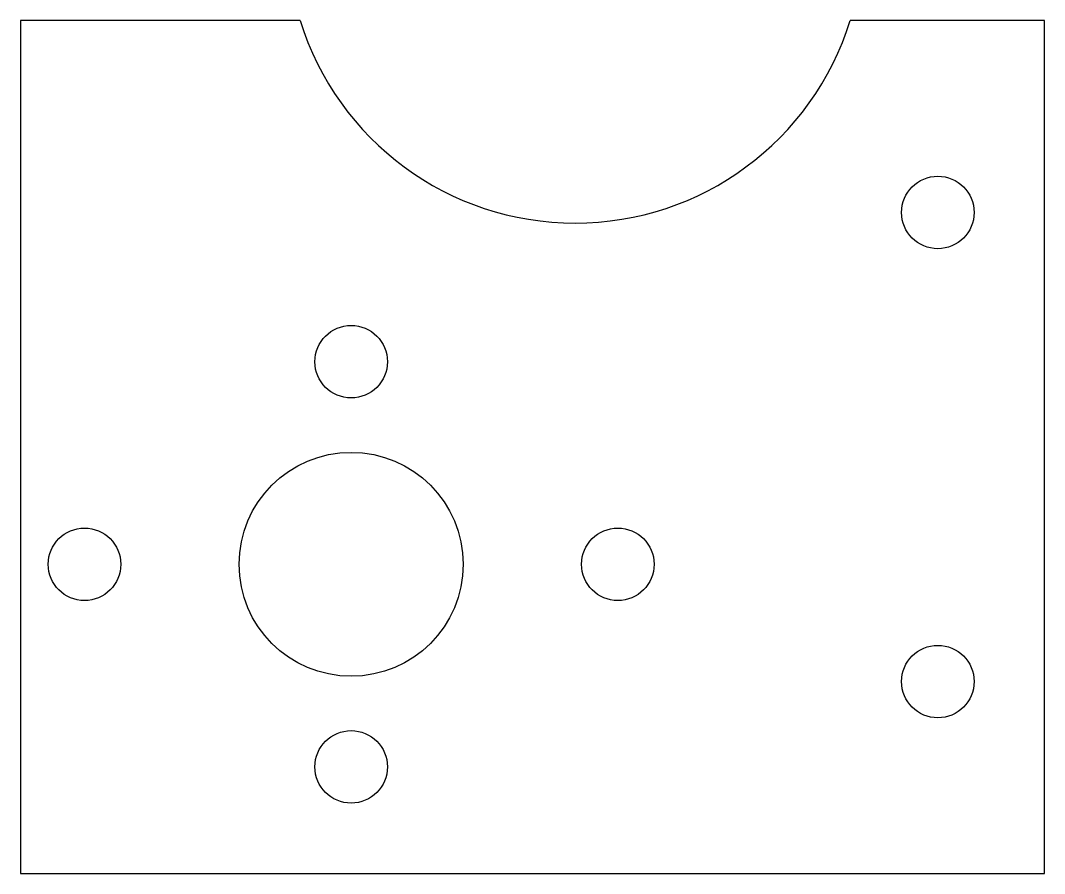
# Model space of a CAD drawing. Header units: millimetres. Extents: x -24.2 to 23.8, y -18.6 to 21.4.
import ezdxf

# ---------------------------------------------------------------- set-up
doc = ezdxf.new("R2010")
doc.units = ezdxf.units.MM

msp = doc.modelspace()

# ---------------------------------------------------------------- linework, layer by layer
for p, q in [((-11.106, 21.383), (-24.213, 21.383)), ((-24.213, 21.383), (-24.213, -18.617)), ((23.787, 21.383), (14.681, 21.383)), ((23.787, -18.617), (23.787, 21.383)), ((-24.213, -18.617), (23.787, -18.617))]:
    msp.add_line(p, q)
for centre, radius in [((18.787, 12.383), 1.7), ((-8.713, 5.383), 1.7), ((-8.713, -4.117), 5.25), ((-21.213, -4.117), 1.7), ((3.787, -4.117), 1.7), ((18.787, -9.617), 1.7), ((-8.713, -13.617), 1.7)]:
    msp.add_circle(centre, radius)
msp.add_arc((1.787, 25.383), 13.5, -162.7647, -17.2353)

doc.saveas('drawing.dxf')
